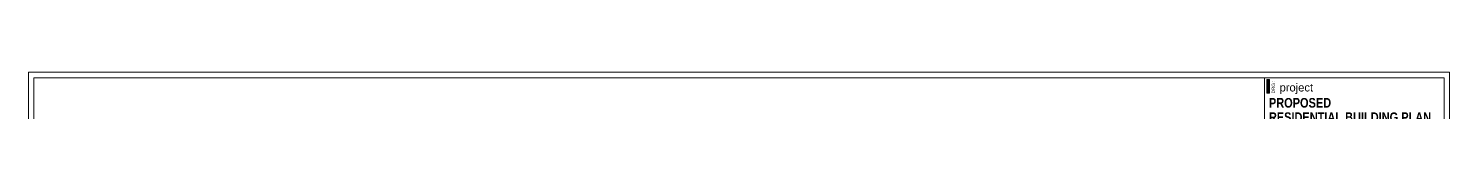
# Model space of a CAD drawing. Header units: millimetres. Extents: x 56222 to 162971, y -175692 to -121287.
# Drawn here: x 155944 to 156711, y -173819 to -173797 of the extents above; entities that cross this region are included whole.
import ezdxf

# ---------------------------------------------------------------- set-up
doc = ezdxf.new("R2010")
doc.units = ezdxf.units.MM
doc.header["$MEASUREMENT"] = 0
doc.layers.add('X_SHEET', color=7, linetype='Continuous', lineweight=9)
doc.styles.add("AR_0'-0", font='arial.ttf')
doc.styles.add('AR_6', font='arial.ttf', dxfattribs={"height": 6})
doc.styles.add("Cn_BT_0'-0", font='swissc.ttf')

msp = doc.modelspace()

# ---------------------------------------------------------------- linework, layer by layer
at = {"layer": 'X_SHEET'}
for points in [[(156711.0714, -174331.9085), (155943.92303, -174331.9085), (155943.92303, -173796.97569), (156711.0714, -173796.97569)], [(155946.92303, -174328.9085), (156611.09823, -174328.9085), (156611.09823, -173799.97569), (155946.92303, -173799.97569)], [(156611.09808, -173888.26998), (156708.07128, -173888.26998), (156708.07132, -173799.97569), (156611.09808, -173799.97569)], [(156611.09808, -173799.97569), (156708.07128, -173799.97569), (156708.07138, -174328.9085), (156611.09818, -174328.9085)]]:
    msp.add_lwpolyline(points, close=True, dxfattribs=at)
at = {"layer": 'X_SHEET', "color": 0, "ltscale": 0.25}
msp.add_lwpolyline([(156612.44365, -173800.83652), (156613.77524, -173800.83652), (156613.77524, -173808.33196), (156612.44365, -173808.33196)], close=True, dxfattribs=at)
msp.add_solid([(156613.77524, -173808.33196), (156612.44365, -173808.33196), (156613.77524, -173800.83652), (156612.44365, -173800.83652)], dxfattribs=at)

# ---------------------------------------------------------------- texts
at = {"layer": 'X_SHEET', "color": 0, "ltscale": 0.25, "insert": (156615.06597, -173808.42142), "char_height": 1.800426, "width": 7.7193255, "attachment_point": 1, "rotation": 90, "style": "AR_0'-0"}
msp.add_mtext('DRG :', dxfattribs=at)
at = {"layer": 'X_SHEET', "color": 0, "ltscale": 0.25, "insert": (156619.28636, -173803.02015), "char_height": 4.3210236, "attachment_point": 1, "style": 'AR_6'}
msp.add_mtext('{\\fSwis721 Ex BT|b0|i0|c0|p34;project}', dxfattribs=at)
at = {"layer": 'X_SHEET', "color": 0, "linetype": 'Continuous', "insert": (156613.53407, -173810.84993), "char_height": 5.1745668, "attachment_point": 1, "line_spacing_factor": 0.9, "style": "Cn_BT_0'-0"}
msp.add_mtext('{\\fSwis721 Cn BT|b1|i0|c0|p34;PROPOSED\\PRESIDENTIAL BUILDING PLAN\\PFOR\\P\\C5;RONAK PANCHOLI  \\C1; \\C29;\\P\\C0;R.S.  NO. :- , \\PO.P. NO.  :-      \\PF.P.  NO.  :-          \\PT.P. NO.   :-  \\PMoje ^I    :-  SAVAD\\PTA. & DIST .  :-  VADODARA}', dxfattribs=at)

doc.saveas('drawing.dxf')
